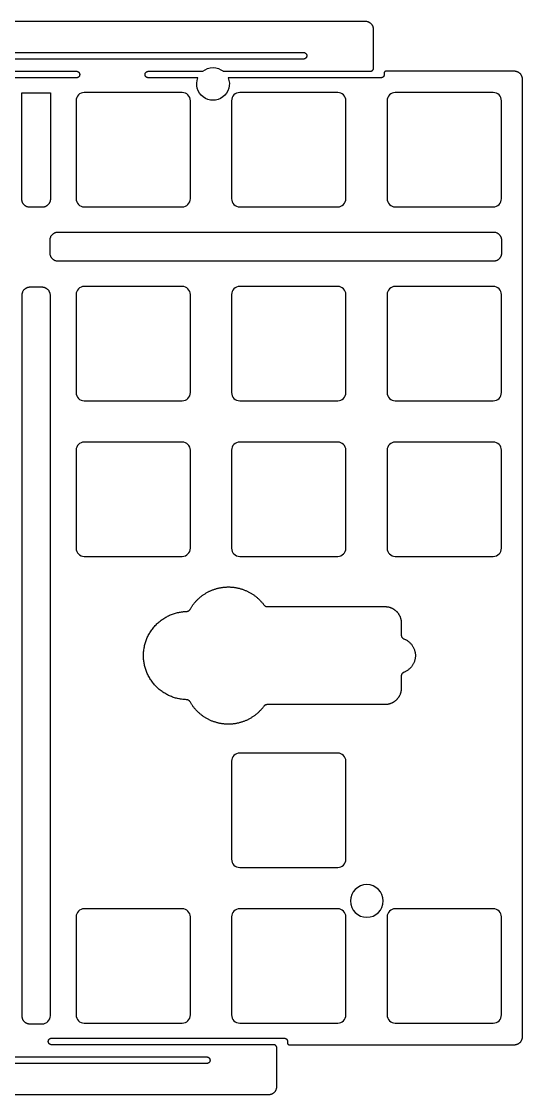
# Model space of a CAD drawing. Header units: millimetres. Extents: x -174 to 174, y 34 to 165.
# Drawn here: x 112.5 to 173.8, y 33.6 to 165.1 of the extents above; entities that cross this region are included whole.
import ezdxf

# ---------------------------------------------------------------- set-up
doc = ezdxf.new("R2010")
doc.units = ezdxf.units.MM
doc.layers.add('Object$Setting', color=195, linetype='Continuous', true_color=0x70299c)
doc.layers.add('User$User 01', color=20, linetype='Continuous', true_color=0xea3627)

msp = doc.modelspace()

# ---------------------------------------------------------------- linework, layer by layer
at = {"layer": 'Object$Setting'}
for centre, start, end in [((120.15, 155.35, 3), 90, 180), ((132.15, 155.35, 3), 0, 90), ((139.2, 155.35, 3), 90, 180), ((151.2, 155.35, 3), 0, 90), ((158.25, 155.35, 3), 90, 180), ((170.25, 155.35, 3), 0, 90), ((120.15, 143.35, 3), 180, 270), ((132.15, 143.35, 3), 270, 360), ((139.2, 143.35, 3), 180, 270), ((151.2, 143.35, 3), 270, 360), ((158.25, 143.35, 3), 180, 270), ((170.25, 143.35, 3), 270, 360), ((120.15, 131.6, 3), 90, 180), ((132.15, 131.6, 3), 0, 90), ((139.2, 131.6, 3), 90, 180), ((151.2, 131.6, 3), 0, 90), ((158.25, 131.6, 3), 90, 180), ((170.25, 131.6, 3), 0, 90), ((120.15, 119.6, 3), 180, 270), ((132.15, 119.6, 3), 270, 360), ((139.2, 119.6, 3), 180, 270), ((151.2, 119.6, 3), 270, 360), ((158.25, 119.6, 3), 180, 270), ((170.25, 119.6, 3), 270, 360), ((120.15, 112.55, 3), 90, 180), ((132.15, 112.55, 3), 0, 90), ((139.2, 112.55, 3), 90, 180), ((151.2, 112.55, 3), 0, 90), ((158.25, 112.55, 3), 90, 180), ((170.25, 112.55, 3), 0, 90), ((120.15, 100.55, 3), 180, 270), ((132.15, 100.55, 3), 270, 360), ((139.2, 100.55, 3), 180, 270), ((151.2, 100.55, 3), 270, 360), ((158.25, 100.55, 3), 180, 270), ((170.25, 100.55, 3), 270, 360), ((139.2, 74.46, 3), 90, 180), ((151.2, 74.46, 3), 0, 90), ((139.2, 62.46, 3), 180, 270), ((151.2, 62.46, 3), 270, 360), ((120.15, 55.4, 3), 90, 180), ((132.15, 55.4, 3), 0, 90), ((139.2, 55.4, 3), 90, 180), ((151.2, 55.4, 3), 0, 90), ((158.25, 55.4, 3), 90, 180), ((170.25, 55.4, 3), 0, 90), ((120.15, 43.4, 3), 180, 270), ((132.15, 43.4, 3), 270, 360), ((139.2, 43.4, 3), 180, 270), ((151.2, 43.4, 3), 270, 360), ((158.25, 43.4, 3), 180, 270), ((170.25, 43.4, 3), 270, 360)]:
    msp.add_arc(centre, 1, start, end, dxfattribs=at)
for points in [[(119.15, 155.35, 3), (119.15, 149.35, 3), (119.15, 143.35, 3)], [(132.15, 156.35, 3), (126.15, 156.35, 3), (120.15, 156.35, 3)], [(133.15, 143.35, 3), (133.15, 149.35, 3), (133.15, 155.35, 3)], [(138.2, 155.35, 3), (138.2, 149.35, 3), (138.2, 143.35, 3)], [(151.2, 156.35, 3), (145.2, 156.35, 3), (139.2, 156.35, 3)], [(152.2, 143.35, 3), (152.2, 149.35, 3), (152.2, 155.35, 3)], [(157.25, 155.35, 3), (157.25, 149.35, 3), (157.25, 143.35, 3)], [(170.25, 156.35, 3), (164.25, 156.35, 3), (158.25, 156.35, 3)], [(171.25, 143.35, 3), (171.25, 149.35, 3), (171.25, 155.35, 3)], [(120.15, 142.35, 3), (126.15, 142.35, 3), (132.15, 142.35, 3)], [(139.2, 142.35, 3), (145.2, 142.35, 3), (151.2, 142.35, 3)], [(158.25, 142.35, 3), (164.25, 142.35, 3), (170.25, 142.35, 3)], [(119.15, 131.6, 3), (119.15, 125.6, 3), (119.15, 119.6, 3)], [(132.15, 132.6, 3), (126.15, 132.6, 3), (120.15, 132.6, 3)], [(133.15, 119.6, 3), (133.15, 125.6, 3), (133.15, 131.6, 3)], [(138.2, 131.6, 3), (138.2, 125.6, 3), (138.2, 119.6, 3)], [(151.2, 132.6, 3), (145.2, 132.6, 3), (139.2, 132.6, 3)], [(152.2, 119.6, 3), (152.2, 125.6, 3), (152.2, 131.6, 3)], [(157.25, 131.6, 3), (157.25, 125.6, 3), (157.25, 119.6, 3)], [(170.25, 132.6, 3), (164.25, 132.6, 3), (158.25, 132.6, 3)], [(171.25, 119.6, 3), (171.25, 125.6, 3), (171.25, 131.6, 3)], [(120.15, 118.6, 3), (126.15, 118.6, 3), (132.15, 118.6, 3)], [(139.2, 118.6, 3), (145.2, 118.6, 3), (151.2, 118.6, 3)], [(158.25, 118.6, 3), (164.25, 118.6, 3), (170.25, 118.6, 3)], [(132.15, 113.55, 3), (126.15, 113.55, 3), (120.15, 113.55, 3)], [(151.2, 113.55, 3), (145.2, 113.55, 3), (139.2, 113.55, 3)], [(170.25, 113.55, 3), (164.25, 113.55, 3), (158.25, 113.55, 3)], [(119.15, 112.55, 3), (119.15, 106.55, 3), (119.15, 100.55, 3)], [(133.15, 100.55, 3), (133.15, 106.55, 3), (133.15, 112.55, 3)], [(138.2, 112.55, 3), (138.2, 106.55, 3), (138.2, 100.55, 3)], [(152.2, 100.55, 3), (152.2, 106.55, 3), (152.2, 112.55, 3)], [(157.25, 112.55, 3), (157.25, 106.55, 3), (157.25, 100.55, 3)], [(171.25, 100.55, 3), (171.25, 106.55, 3), (171.25, 112.55, 3)], [(120.15, 99.55, 3), (126.15, 99.55, 3), (132.15, 99.55, 3)], [(139.2, 99.55, 3), (145.2, 99.55, 3), (151.2, 99.55, 3)], [(158.25, 99.55, 3), (164.25, 99.55, 3), (170.25, 99.55, 3)], [(151.2, 75.46, 3), (145.2, 75.46, 3), (139.2, 75.46, 3)], [(138.2, 74.46, 3), (138.2, 68.46, 3), (138.2, 62.46, 3)], [(152.2, 62.46, 3), (152.2, 68.46, 3), (152.2, 74.46, 3)], [(139.2, 61.46, 3), (145.2, 61.46, 3), (151.2, 61.46, 3)], [(119.15, 55.4, 3), (119.15, 49.4, 3), (119.15, 43.4, 3)], [(132.15, 56.4, 3), (126.15, 56.4, 3), (120.15, 56.4, 3)], [(133.15, 43.4, 3), (133.15, 49.4, 3), (133.15, 55.4, 3)], [(138.2, 55.4, 3), (138.2, 49.4, 3), (138.2, 43.4, 3)], [(151.2, 56.4, 3), (145.2, 56.4, 3), (139.2, 56.4, 3)], [(152.2, 43.4, 3), (152.2, 49.4, 3), (152.2, 55.4, 3)], [(157.25, 55.4, 3), (157.25, 49.4, 3), (157.25, 43.4, 3)], [(170.25, 56.4, 3), (164.25, 56.4, 3), (158.25, 56.4, 3)], [(171.25, 43.4, 3), (171.25, 49.4, 3), (171.25, 55.4, 3)], [(120.15, 42.4, 3), (126.15, 42.4, 3), (132.15, 42.4, 3)], [(139.2, 42.4, 3), (145.2, 42.4, 3), (151.2, 42.4, 3)], [(158.25, 42.4, 3), (164.25, 42.4, 3), (170.25, 42.4, 3)]]:
    msp.add_open_spline(points, degree=2, dxfattribs=at)
at = {"layer": 'User$User 01'}
for points in [[(137.19, 158.95, 3), (155.2, 158.95, 3), (155.24, 158.95, 0), (155.27, 158.96, 0), (155.31, 158.97, 0), (155.35, 158.98, 0), (155.37, 158.99, 0), (155.38, 158.99, 0), (155.4, 159, 0), (155.42, 159.02, 0), (155.44, 159.03, 0), (155.45, 159.04, 0), (155.47, 159.05, 0), (155.48, 159.07, 0), (155.5, 159.08, 0), (155.51, 159.1, 0), (155.52, 159.11, 0), (155.53, 159.13, 0), (155.55, 159.15, 0), (155.56, 159.17, 0), (155.56, 159.18, 0), (155.57, 159.2, 0), (155.58, 159.24, 0), (155.59, 159.28, 0), (155.6, 159.31, 0), (155.6, 159.35, 3), (155.6, 164.05, 3), (155.6, 164.1, 0), (155.6, 164.14, 0), (155.59, 164.19, 0), (155.58, 164.23, 0), (155.57, 164.28, 0), (155.56, 164.33, 0), (155.55, 164.37, 0), (155.53, 164.42, 0), (155.51, 164.46, 0), (155.49, 164.51, 0), (155.46, 164.55, 0), (155.44, 164.6, 0), (155.41, 164.64, 0), (155.38, 164.68, 0), (155.34, 164.72, 0), (155.31, 164.76, 0), (155.27, 164.79, 0), (155.23, 164.83, 0), (155.19, 164.86, 0), (155.15, 164.89, 0), (155.1, 164.91, 0), (155.06, 164.94, 0), (155.01, 164.96, 0), (154.97, 164.98, 0), (154.92, 165, 0), (154.88, 165.01, 0), (154.83, 165.02, 0), (154.78, 165.03, 0), (154.74, 165.04, 0), (154.69, 165.05, 0), (154.64, 165.05, 0), (154.6, 165.05, 3), (92.6, 165.05, 3)], [(100.19, 161.25, 3), (147.01, 161.25, 3), (147.03, 161.25, 0), (147.06, 161.25, 0), (147.09, 161.24, 0), (147.11, 161.24, 0), (147.14, 161.23, 0), (147.16, 161.22, 0), (147.19, 161.21, 0), (147.21, 161.2, 0), (147.23, 161.18, 0), (147.25, 161.17, 0), (147.27, 161.15, 0), (147.29, 161.13, 0), (147.31, 161.11, 0), (147.33, 161.09, 0), (147.34, 161.07, 0), (147.36, 161.05, 0), (147.37, 161.03, 0), (147.38, 161, 0), (147.39, 160.98, 0), (147.4, 160.96, 0), (147.4, 160.93, 0), (147.41, 160.9, 0), (147.41, 160.88, 0), (147.41, 160.85, 0), (147.41, 160.82, 0), (147.41, 160.8, 0), (147.4, 160.77, 0), (147.4, 160.74, 0), (147.39, 160.72, 0), (147.38, 160.7, 0), (147.37, 160.67, 0), (147.36, 160.65, 0), (147.34, 160.63, 0), (147.33, 160.61, 0), (147.31, 160.59, 0), (147.29, 160.57, 0), (147.27, 160.55, 0), (147.25, 160.53, 0), (147.23, 160.52, 0), (147.21, 160.5, 0), (147.19, 160.49, 0), (147.16, 160.48, 0), (147.14, 160.47, 0), (147.11, 160.46, 0), (147.09, 160.46, 0), (147.06, 160.45, 0), (147.03, 160.45, 0), (147.01, 160.45, 3), (100.19, 160.45, 3)], [(80.75, 33.65, 3), (142.75, 33.65, 3), (142.79, 33.65, 0), (142.84, 33.65, 0), (142.89, 33.66, 0), (142.93, 33.67, 0), (142.98, 33.68, 0), (143.03, 33.69, 0), (143.07, 33.7, 0), (143.12, 33.72, 0), (143.16, 33.74, 0), (143.21, 33.76, 0), (143.25, 33.79, 0), (143.3, 33.81, 0), (143.34, 33.84, 0), (143.38, 33.87, 0), (143.42, 33.91, 0), (143.46, 33.94, 0), (143.49, 33.98, 0), (143.53, 34.02, 0), (143.56, 34.06, 0), (143.59, 34.1, 0), (143.61, 34.15, 0), (143.64, 34.19, 0), (143.66, 34.24, 0), (143.68, 34.28, 0), (143.7, 34.33, 0), (143.71, 34.37, 0), (143.72, 34.42, 0), (143.73, 34.47, 0), (143.74, 34.51, 0), (143.75, 34.56, 0), (143.75, 34.6, 0), (143.75, 34.65, 3), (143.75, 39.35, 3), (143.75, 39.39, 0), (143.74, 39.42, 0), (143.73, 39.46, 0), (143.72, 39.5, 0), (143.71, 39.52, 0), (143.71, 39.53, 0), (143.7, 39.55, 0), (143.68, 39.57, 0), (143.67, 39.59, 0), (143.66, 39.6, 0), (143.65, 39.62, 0), (143.63, 39.63, 0), (143.62, 39.65, 0), (143.6, 39.66, 0), (143.59, 39.67, 0), (143.57, 39.68, 0), (143.55, 39.7, 0), (143.53, 39.71, 0), (143.52, 39.71, 0), (143.5, 39.72, 0), (143.46, 39.73, 0), (143.42, 39.74, 0), (143.39, 39.75, 0), (143.35, 39.75, 3), (116.15, 39.75, 3), (116.11, 39.75, 0), (116.08, 39.76, 0), (116.04, 39.77, 0), (116, 39.78, 0), (115.98, 39.79, 0), (115.97, 39.79, 0), (115.95, 39.8, 0), (115.93, 39.82, 0), (115.91, 39.83, 0), (115.9, 39.84, 0), (115.88, 39.85, 0), (115.87, 39.87, 0), (115.85, 39.88, 0), (115.84, 39.9, 0), (115.83, 39.91, 0), (115.81, 39.93, 0), (115.8, 39.95, 0), (115.79, 39.97, 0), (115.79, 39.98, 0), (115.78, 40, 0), (115.76, 40.04, 0), (115.76, 40.08, 0), (115.75, 40.11, 0), (115.75, 40.15, 0), (115.75, 40.19, 0), (115.76, 40.22, 0), (115.76, 40.26, 0), (115.78, 40.3, 0), (115.79, 40.32, 0), (115.79, 40.33, 0), (115.8, 40.35, 0), (115.81, 40.37, 0), (115.83, 40.39, 0), (115.84, 40.4, 0), (115.85, 40.42, 0), (115.87, 40.43, 0), (115.88, 40.45, 0), (115.9, 40.46, 0), (115.91, 40.47, 0), (115.93, 40.48, 0), (115.95, 40.5, 0), (115.97, 40.51, 0), (115.98, 40.51, 0), (116, 40.52, 0), (116.04, 40.53, 0), (116.08, 40.54, 0), (116.11, 40.55, 0), (116.15, 40.55, 3), (144.65, 40.55, 3), (144.69, 40.55, 0), (144.72, 40.54, 0), (144.76, 40.53, 0), (144.8, 40.52, 0), (144.82, 40.51, 0), (144.83, 40.51, 0), (144.85, 40.5, 0), (144.87, 40.48, 0), (144.89, 40.47, 0), (144.9, 40.46, 0), (144.92, 40.45, 0), (144.93, 40.43, 0), (144.95, 40.42, 0), (144.96, 40.4, 0), (144.97, 40.39, 0), (144.98, 40.37, 0), (145, 40.35, 0), (145.01, 40.33, 0), (145.01, 40.32, 0), (145.02, 40.3, 0), (145.03, 40.26, 0), (145.04, 40.22, 0), (145.05, 40.19, 0), (145.05, 40.15, 3), (145.05, 39.95, 3), (145.05, 39.93, 0), (145.05, 39.91, 0), (145.06, 39.89, 0), (145.06, 39.88, 0), (145.07, 39.86, 0), (145.08, 39.84, 0), (145.09, 39.82, 0), (145.11, 39.81, 0), (145.12, 39.79, 0), (145.14, 39.78, 0), (145.16, 39.77, 0), (145.18, 39.76, 0), (145.19, 39.76, 0), (145.21, 39.75, 0), (145.23, 39.75, 0), (145.25, 39.75, 3), (172.84, 39.75, 3), (172.88, 39.75, 0), (172.93, 39.75, 0), (172.98, 39.76, 0), (173.02, 39.77, 0), (173.07, 39.78, 0), (173.12, 39.79, 0), (173.16, 39.8, 0), (173.21, 39.82, 0), (173.25, 39.84, 0), (173.3, 39.86, 0), (173.34, 39.89, 0), (173.39, 39.91, 0), (173.43, 39.94, 0), (173.47, 39.97, 0), (173.51, 40.01, 0), (173.55, 40.04, 0), (173.58, 40.08, 0), (173.62, 40.12, 0), (173.65, 40.16, 0), (173.68, 40.2, 0), (173.7, 40.25, 0), (173.73, 40.29, 0), (173.75, 40.34, 0), (173.77, 40.38, 0), (173.79, 40.43, 0), (173.8, 40.47, 0), (173.81, 40.52, 0), (173.82, 40.57, 0), (173.83, 40.61, 0), (173.84, 40.66, 0), (173.84, 40.71, 0), (173.84, 40.75, 3), (173.84, 157.95, 3), (173.84, 157.99, 0), (173.84, 158.04, 0), (173.83, 158.09, 0), (173.82, 158.13, 0), (173.81, 158.18, 0), (173.8, 158.23, 0), (173.79, 158.27, 0), (173.77, 158.32, 0), (173.75, 158.36, 0), (173.73, 158.41, 0), (173.7, 158.45, 0), (173.68, 158.5, 0), (173.65, 158.54, 0), (173.62, 158.58, 0), (173.58, 158.62, 0), (173.55, 158.66, 0), (173.51, 158.69, 0), (173.47, 158.73, 0), (173.43, 158.76, 0), (173.39, 158.79, 0), (173.34, 158.81, 0), (173.3, 158.84, 0), (173.25, 158.86, 0), (173.21, 158.88, 0), (173.16, 158.9, 0), (173.12, 158.91, 0), (173.07, 158.92, 0), (173.02, 158.93, 0), (172.98, 158.94, 0), (172.93, 158.95, 0), (172.88, 158.95, 0), (172.84, 158.95, 3), (157.1, 158.95, 3), (157.08, 158.95, 0), (157.06, 158.95, 0), (157.04, 158.94, 0), (157.03, 158.94, 0), (157.01, 158.93, 0), (156.99, 158.92, 0), (156.97, 158.91, 0), (156.96, 158.89, 0), (156.94, 158.88, 0), (156.93, 158.86, 0), (156.92, 158.84, 0), (156.91, 158.82, 0), (156.91, 158.81, 0), (156.9, 158.79, 0), (156.9, 158.77, 0), (156.9, 158.75, 3), (156.9, 158.55, 3), (156.9, 158.51, 0), (156.89, 158.48, 0), (156.88, 158.44, 0), (156.87, 158.4, 0), (156.86, 158.38, 0), (156.86, 158.37, 0), (156.85, 158.35, 0), (156.83, 158.33, 0), (156.82, 158.31, 0), (156.81, 158.3, 0), (156.8, 158.28, 0), (156.78, 158.27, 0), (156.77, 158.25, 0), (156.75, 158.24, 0), (156.74, 158.23, 0), (156.72, 158.22, 0), (156.7, 158.2, 0), (156.68, 158.19, 0), (156.67, 158.19, 0), (156.65, 158.18, 0), (156.61, 158.17, 0), (156.57, 158.16, 0), (156.54, 158.15, 0), (156.5, 158.15, 3), (137.78, 158.15, 3)], [(92, 158.95, 3), (119.2, 158.95, 3), (119.23, 158.95, 0), (119.25, 158.95, 0), (119.28, 158.94, 0), (119.3, 158.94, 0), (119.33, 158.93, 0), (119.35, 158.92, 0), (119.38, 158.91, 0), (119.4, 158.9, 0), (119.42, 158.88, 0), (119.44, 158.87, 0), (119.47, 158.85, 0), (119.48, 158.83, 0), (119.5, 158.81, 0), (119.52, 158.79, 0), (119.53, 158.77, 0), (119.55, 158.75, 0), (119.56, 158.73, 0), (119.57, 158.7, 0), (119.58, 158.68, 0), (119.59, 158.66, 0), (119.59, 158.63, 0), (119.6, 158.6, 0), (119.6, 158.58, 0), (119.6, 158.55, 0), (119.6, 158.52, 0), (119.6, 158.5, 0), (119.59, 158.47, 0), (119.59, 158.44, 0), (119.58, 158.42, 0), (119.57, 158.4, 0), (119.56, 158.37, 0), (119.55, 158.35, 0), (119.53, 158.33, 0), (119.52, 158.31, 0), (119.5, 158.29, 0), (119.48, 158.27, 0), (119.47, 158.25, 0), (119.44, 158.23, 0), (119.42, 158.22, 0), (119.4, 158.2, 0), (119.38, 158.19, 0), (119.35, 158.18, 0), (119.33, 158.17, 0), (119.3, 158.16, 0), (119.28, 158.16, 0), (119.25, 158.15, 0), (119.23, 158.15, 0), (119.2, 158.15, 3), (90.7, 158.15, 3)], [(134.07, 158.15, 3), (128, 158.15, 3), (127.96, 158.15, 0), (127.93, 158.16, 0), (127.89, 158.17, 0), (127.85, 158.18, 0), (127.83, 158.19, 0), (127.82, 158.19, 0), (127.8, 158.2, 0), (127.78, 158.22, 0), (127.76, 158.23, 0), (127.75, 158.24, 0), (127.73, 158.25, 0), (127.72, 158.27, 0), (127.7, 158.28, 0), (127.69, 158.3, 0), (127.68, 158.31, 0), (127.66, 158.33, 0), (127.65, 158.35, 0), (127.64, 158.37, 0), (127.64, 158.38, 0), (127.63, 158.4, 0), (127.61, 158.44, 0), (127.61, 158.48, 0), (127.6, 158.51, 0), (127.6, 158.55, 0), (127.6, 158.59, 0), (127.61, 158.62, 0), (127.61, 158.66, 0), (127.63, 158.7, 0), (127.64, 158.72, 0), (127.64, 158.73, 0), (127.65, 158.75, 0), (127.66, 158.77, 0), (127.68, 158.79, 0), (127.69, 158.8, 0), (127.7, 158.82, 0), (127.72, 158.83, 0), (127.73, 158.85, 0), (127.75, 158.86, 0), (127.76, 158.87, 0), (127.78, 158.88, 0), (127.8, 158.9, 0), (127.82, 158.91, 0), (127.83, 158.91, 0), (127.85, 158.92, 0), (127.89, 158.93, 0), (127.93, 158.94, 0), (127.96, 158.95, 0), (128, 158.95, 3), (134.66, 158.95, 3)], [(116, 43.3, 3), (116, 131.5, 3), (116, 131.54, 0), (116, 131.59, 0), (115.99, 131.64, 0), (115.98, 131.68, 0), (115.97, 131.73, 0), (115.96, 131.78, 0), (115.95, 131.82, 0), (115.93, 131.87, 0), (115.91, 131.91, 0), (115.89, 131.96, 0), (115.86, 132, 0), (115.84, 132.05, 0), (115.81, 132.09, 0), (115.78, 132.13, 0), (115.74, 132.17, 0), (115.71, 132.21, 0), (115.67, 132.24, 0), (115.63, 132.28, 0), (115.59, 132.31, 0), (115.55, 132.34, 0), (115.5, 132.36, 0), (115.46, 132.39, 0), (115.41, 132.41, 0), (115.37, 132.43, 0), (115.32, 132.45, 0), (115.28, 132.46, 0), (115.23, 132.47, 0), (115.18, 132.48, 0), (115.14, 132.49, 0), (115.09, 132.5, 0), (115.04, 132.5, 0), (115, 132.5, 3), (113.5, 132.5, 3), (113.46, 132.5, 0), (113.41, 132.5, 0), (113.36, 132.49, 0), (113.32, 132.48, 0), (113.27, 132.47, 0), (113.22, 132.46, 0), (113.18, 132.45, 0), (113.13, 132.43, 0), (113.09, 132.41, 0), (113.04, 132.39, 0), (113, 132.36, 0), (112.95, 132.34, 0), (112.91, 132.31, 0), (112.87, 132.28, 0), (112.83, 132.24, 0), (112.79, 132.21, 0), (112.76, 132.17, 0), (112.72, 132.13, 0), (112.69, 132.09, 0), (112.66, 132.05, 0), (112.64, 132, 0), (112.61, 131.96, 0), (112.59, 131.91, 0), (112.57, 131.87, 0), (112.55, 131.82, 0), (112.54, 131.78, 0), (112.53, 131.73, 0), (112.52, 131.68, 0), (112.51, 131.64, 0), (112.5, 131.59, 0), (112.5, 131.54, 0), (112.5, 131.5, 3), (112.5, 43.3, 3), (112.5, 43.26, 0), (112.5, 43.21, 0), (112.51, 43.16, 0), (112.52, 43.12, 0), (112.53, 43.07, 0), (112.54, 43.02, 0), (112.55, 42.98, 0), (112.57, 42.93, 0), (112.59, 42.89, 0), (112.61, 42.84, 0), (112.64, 42.8, 0), (112.66, 42.75, 0), (112.69, 42.71, 0), (112.72, 42.67, 0), (112.76, 42.63, 0), (112.79, 42.59, 0), (112.83, 42.56, 0), (112.87, 42.52, 0), (112.91, 42.49, 0), (112.95, 42.46, 0), (113, 42.44, 0), (113.04, 42.41, 0), (113.09, 42.39, 0), (113.13, 42.37, 0), (113.18, 42.35, 0), (113.22, 42.34, 0), (113.27, 42.33, 0), (113.32, 42.32, 0), (113.36, 42.31, 0), (113.41, 42.3, 0), (113.46, 42.3, 0), (113.5, 42.3, 3), (115, 42.3, 3)], [(88.34, 38.25, 3), (135.16, 38.25, 3), (135.18, 38.25, 0), (135.21, 38.25, 0), (135.24, 38.24, 0), (135.26, 38.24, 0), (135.29, 38.23, 0), (135.31, 38.22, 0), (135.34, 38.21, 0), (135.36, 38.2, 0), (135.38, 38.18, 0), (135.4, 38.17, 0), (135.42, 38.15, 0), (135.44, 38.13, 0), (135.46, 38.11, 0), (135.48, 38.09, 0), (135.49, 38.07, 0), (135.51, 38.05, 0), (135.52, 38.03, 0), (135.53, 38, 0), (135.54, 37.98, 0), (135.55, 37.95, 0), (135.55, 37.93, 0), (135.56, 37.9, 0), (135.56, 37.88, 0), (135.56, 37.85, 0), (135.56, 37.82, 0), (135.56, 37.8, 0), (135.55, 37.77, 0), (135.55, 37.74, 0), (135.54, 37.72, 0), (135.53, 37.7, 0), (135.52, 37.67, 0), (135.51, 37.65, 0), (135.49, 37.63, 0), (135.48, 37.61, 0), (135.46, 37.59, 0), (135.44, 37.57, 0), (135.42, 37.55, 0), (135.4, 37.53, 0), (135.38, 37.52, 0), (135.36, 37.5, 0), (135.34, 37.49, 0), (135.31, 37.48, 0), (135.29, 37.47, 0), (135.26, 37.46, 0), (135.24, 37.46, 0), (135.21, 37.45, 0), (135.18, 37.45, 0), (135.16, 37.45, 3), (88.34, 37.45, 3)]]:
    msp.add_polyline3d(points, dxfattribs=at)
for points in [[(112.5, 143.3, 3), (112.5, 156.3, 3), (116, 156.3, 3), (116, 143.3, 3), (116, 143.26, 0), (116, 143.21, 0), (115.99, 143.16, 0), (115.98, 143.12, 0), (115.97, 143.07, 0), (115.96, 143.02, 0), (115.95, 142.98, 0), (115.93, 142.93, 0), (115.91, 142.89, 0), (115.89, 142.84, 0), (115.86, 142.8, 0), (115.84, 142.75, 0), (115.81, 142.71, 0), (115.78, 142.67, 0), (115.74, 142.63, 0), (115.71, 142.59, 0), (115.67, 142.56, 0), (115.63, 142.52, 0), (115.59, 142.49, 0), (115.55, 142.46, 0), (115.5, 142.44, 0), (115.46, 142.41, 0), (115.41, 142.39, 0), (115.37, 142.37, 0), (115.32, 142.35, 0), (115.28, 142.34, 0), (115.23, 142.33, 0), (115.18, 142.32, 0), (115.14, 142.31, 0), (115.09, 142.3, 0), (115.04, 142.3, 0), (115, 142.3, 3), (113.5, 142.3, 3), (113.46, 142.3, 0), (113.41, 142.3, 0), (113.36, 142.31, 0), (113.32, 142.32, 0), (113.27, 142.33, 0), (113.22, 142.34, 0), (113.18, 142.35, 0), (113.13, 142.37, 0), (113.09, 142.39, 0), (113.04, 142.41, 0), (113, 142.44, 0), (112.95, 142.46, 0), (112.91, 142.49, 0), (112.87, 142.52, 0), (112.83, 142.56, 0), (112.79, 142.59, 0), (112.76, 142.63, 0), (112.72, 142.67, 0), (112.69, 142.71, 0), (112.66, 142.75, 0), (112.64, 142.8, 0), (112.61, 142.84, 0), (112.59, 142.89, 0), (112.57, 142.93, 0), (112.55, 142.98, 0), (112.54, 143.02, 0), (112.53, 143.07, 0), (112.52, 143.12, 0), (112.51, 143.16, 0), (112.5, 143.21, 0), (112.5, 143.26, 0)], [(116.92, 139.22, 3), (116.88, 139.22, 0), (116.83, 139.22, 0), (116.78, 139.21, 0), (116.73, 139.21, 0), (116.68, 139.2, 0), (116.64, 139.18, 0), (116.59, 139.17, 0), (116.54, 139.15, 0), (116.5, 139.13, 0), (116.45, 139.11, 0), (116.41, 139.08, 0), (116.37, 139.06, 0), (116.33, 139.03, 0), (116.29, 139, 0), (116.25, 138.97, 0), (116.22, 138.93, 0), (116.18, 138.9, 0), (116.15, 138.86, 0), (116.12, 138.82, 0), (116.09, 138.78, 0), (116.07, 138.74, 0), (116.04, 138.7, 0), (116.02, 138.65, 0), (116, 138.61, 0), (115.98, 138.56, 0), (115.97, 138.51, 0), (115.95, 138.47, 0), (115.94, 138.42, 0), (115.94, 138.37, 0), (115.93, 138.32, 0), (115.93, 138.27, 0), (115.92, 138.22, 3), (115.92, 136.72, 3), (115.93, 136.68, 0), (115.93, 136.64, 0), (115.93, 136.59, 0), (115.94, 136.54, 0), (115.95, 136.5, 0), (115.96, 136.45, 0), (115.98, 136.4, 0), (116, 136.36, 0), (116.01, 136.31, 0), (116.04, 136.27, 0), (116.06, 136.22, 0), (116.09, 136.18, 0), (116.12, 136.14, 0), (116.15, 136.09, 0), (116.18, 136.06, 0), (116.22, 136.02, 0), (116.26, 135.98, 0), (116.29, 135.95, 0), (116.34, 135.92, 0), (116.38, 135.89, 0), (116.42, 135.86, 0), (116.47, 135.84, 0), (116.51, 135.81, 0), (116.56, 135.8, 0), (116.6, 135.78, 0), (116.65, 135.76, 0), (116.7, 135.75, 0), (116.74, 135.74, 0), (116.79, 135.73, 0), (116.83, 135.73, 0), (116.88, 135.73, 0), (116.92, 135.72, 3), (170.31, 135.72, 3), (170.35, 135.73, 0), (170.4, 135.73, 0), (170.44, 135.73, 0), (170.49, 135.74, 0), (170.53, 135.75, 0), (170.58, 135.76, 0), (170.63, 135.78, 0), (170.67, 135.8, 0), (170.72, 135.81, 0), (170.77, 135.84, 0), (170.81, 135.86, 0), (170.85, 135.89, 0), (170.9, 135.92, 0), (170.94, 135.95, 0), (170.98, 135.98, 0), (171.01, 136.02, 0), (171.05, 136.06, 0), (171.08, 136.09, 0), (171.11, 136.14, 0), (171.14, 136.18, 0), (171.17, 136.22, 0), (171.19, 136.27, 0), (171.22, 136.31, 0), (171.24, 136.36, 0), (171.25, 136.4, 0), (171.27, 136.45, 0), (171.28, 136.5, 0), (171.29, 136.54, 0), (171.3, 136.59, 0), (171.3, 136.64, 0), (171.3, 136.68, 0), (171.31, 136.72, 3), (171.31, 138.22, 3), (171.3, 138.27, 0), (171.3, 138.31, 0), (171.3, 138.36, 0), (171.29, 138.41, 0), (171.28, 138.45, 0), (171.27, 138.5, 0), (171.25, 138.55, 0), (171.24, 138.59, 0), (171.22, 138.64, 0), (171.19, 138.68, 0), (171.17, 138.73, 0), (171.14, 138.77, 0), (171.11, 138.81, 0), (171.08, 138.86, 0), (171.05, 138.89, 0), (171.01, 138.93, 0), (170.98, 138.97, 0), (170.94, 139, 0), (170.9, 139.03, 0), (170.85, 139.06, 0), (170.81, 139.09, 0), (170.77, 139.11, 0), (170.72, 139.14, 0), (170.67, 139.15, 0), (170.63, 139.17, 0), (170.58, 139.19, 0), (170.53, 139.2, 0), (170.49, 139.21, 0), (170.44, 139.22, 0), (170.4, 139.22, 0), (170.35, 139.22, 0), (170.31, 139.22, 3)], [(158.98, 84.88, 3), (158.98, 83.4, 3), (158.98, 83.31, 0), (158.98, 83.27, 0), (158.98, 83.22, 0), (158.97, 83.17, 0), (158.97, 83.13, 0), (158.96, 83.08, 0), (158.95, 83.04, 0), (158.94, 82.99, 0), (158.93, 82.94, 0), (158.92, 82.9, 0), (158.91, 82.85, 0), (158.89, 82.8, 0), (158.88, 82.76, 0), (158.86, 82.71, 0), (158.84, 82.66, 0), (158.83, 82.62, 0), (158.8, 82.57, 0), (158.78, 82.53, 0), (158.76, 82.48, 0), (158.74, 82.44, 0), (158.71, 82.39, 0), (158.69, 82.35, 0), (158.66, 82.31, 0), (158.63, 82.26, 0), (158.6, 82.22, 0), (158.57, 82.18, 0), (158.54, 82.14, 0), (158.5, 82.1, 0), (158.47, 82.06, 0), (158.43, 82.02, 0), (158.4, 81.99, 0), (158.36, 81.95, 0), (158.32, 81.91, 0), (158.28, 81.88, 0), (158.24, 81.85, 0), (158.2, 81.82, 0), (158.16, 81.78, 0), (158.12, 81.75, 0), (158.08, 81.73, 0), (158.04, 81.7, 0), (157.99, 81.67, 0), (157.95, 81.65, 0), (157.9, 81.62, 0), (157.86, 81.6, 0), (157.81, 81.58, 0), (157.77, 81.56, 0), (157.72, 81.54, 0), (157.67, 81.52, 0), (157.63, 81.51, 0), (157.58, 81.49, 0), (157.53, 81.48, 0), (157.49, 81.46, 0), (157.44, 81.45, 0), (157.39, 81.44, 0), (157.35, 81.43, 0), (157.3, 81.43, 0), (157.26, 81.42, 0), (157.21, 81.41, 0), (157.16, 81.41, 0), (157.12, 81.4, 0), (157.07, 81.4, 0), (156.98, 81.4, 3), (142.56, 81.4, 3), (142.53, 81.4, 0), (142.5, 81.4, 0), (142.48, 81.39, 0), (142.45, 81.39, 0), (142.42, 81.38, 0), (142.39, 81.37, 0), (142.36, 81.36, 0), (142.34, 81.35, 0), (142.31, 81.33, 0), (142.28, 81.32, 0), (142.26, 81.3, 0), (142.24, 81.28, 0), (142.22, 81.26, 0), (142.19, 81.24, 0), (142.18, 81.22, 0), (142.16, 81.2, 0), (142.11, 81.13, 0), (142.06, 81.07, 0), (142.01, 81, 0), (141.96, 80.94, 0), (141.9, 80.88, 0), (141.85, 80.82, 0), (141.8, 80.76, 0), (141.74, 80.69, 0), (141.68, 80.63, 0), (141.62, 80.58, 0), (141.56, 80.52, 0), (141.5, 80.46, 0), (141.44, 80.4, 0), (141.38, 80.35, 0), (141.32, 80.29, 0), (141.25, 80.24, 0), (141.19, 80.18, 0), (141.12, 80.13, 0), (141.05, 80.08, 0), (140.98, 80.03, 0), (140.91, 79.98, 0), (140.84, 79.93, 0), (140.77, 79.88, 0), (140.7, 79.84, 0), (140.63, 79.79, 0), (140.55, 79.75, 0), (140.48, 79.71, 0), (140.41, 79.66, 0), (140.33, 79.62, 0), (140.25, 79.58, 0), (140.18, 79.55, 0), (140.1, 79.51, 0), (140.02, 79.47, 0), (139.94, 79.44, 0), (139.86, 79.41, 0), (139.78, 79.37, 0), (139.7, 79.34, 0), (139.62, 79.31, 0), (139.54, 79.28, 0), (139.46, 79.26, 0), (139.38, 79.23, 0), (139.3, 79.21, 0), (139.22, 79.19, 0), (139.13, 79.16, 0), (139.05, 79.14, 0), (138.97, 79.13, 0), (138.88, 79.11, 0), (138.8, 79.09, 0), (138.72, 79.08, 0), (138.64, 79.06, 0), (138.55, 79.05, 0), (138.47, 79.04, 0), (138.39, 79.03, 0), (138.3, 79.02, 0), (138.22, 79.02, 0), (138.14, 79.01, 0), (138.05, 79.01, 0), (137.97, 79, 0), (137.89, 79, 0), (137.81, 79, 0), (137.73, 79, 0), (137.64, 79, 0), (137.56, 79.01, 0), (137.48, 79.01, 0), (137.4, 79.02, 0), (137.32, 79.02, 0), (137.24, 79.03, 0), (137.16, 79.04, 0), (137.08, 79.05, 0), (137, 79.06, 0), (136.92, 79.07, 0), (136.83, 79.09, 0), (136.75, 79.1, 0), (136.67, 79.12, 0), (136.59, 79.14, 0), (136.51, 79.16, 0), (136.43, 79.18, 0), (136.35, 79.2, 0), (136.27, 79.23, 0), (136.18, 79.25, 0), (136.1, 79.28, 0), (136.02, 79.3, 0), (135.94, 79.33, 0), (135.86, 79.36, 0), (135.79, 79.39, 0), (135.71, 79.43, 0), (135.63, 79.46, 0), (135.55, 79.5, 0), (135.47, 79.53, 0), (135.4, 79.57, 0), (135.32, 79.61, 0), (135.24, 79.65, 0), (135.17, 79.69, 0), (135.09, 79.73, 0), (135.02, 79.78, 0), (134.95, 79.82, 0), (134.87, 79.87, 0), (134.8, 79.92, 0), (134.73, 79.96, 0), (134.66, 80.01, 0), (134.59, 80.06, 0), (134.52, 80.12, 0), (134.46, 80.17, 0), (134.39, 80.22, 0), (134.32, 80.28, 0), (134.26, 80.33, 0), (134.2, 80.39, 0), (134.13, 80.45, 0), (134.07, 80.5, 0), (134.01, 80.56, 0), (133.95, 80.62, 0), (133.89, 80.68, 0), (133.83, 80.75, 0), (133.78, 80.81, 0), (133.72, 80.87, 0), (133.67, 80.94, 0), (133.62, 81, 0), (133.56, 81.07, 0), (133.51, 81.13, 0), (133.46, 81.2, 0), (133.41, 81.27, 0), (133.37, 81.33, 0), (133.32, 81.4, 0), (133.28, 81.47, 0), (133.23, 81.54, 0), (133.19, 81.61, 0), (133.15, 81.68, 0), (133.11, 81.75, 0), (133.09, 81.77, 0), (133.07, 81.8, 0), (133.05, 81.82, 0), (133.03, 81.85, 0), (133.01, 81.87, 0), (132.98, 81.89, 0), (132.96, 81.91, 0), (132.93, 81.93, 0), (132.9, 81.95, 0), (132.87, 81.96, 0), (132.84, 81.97, 0), (132.81, 81.98, 0), (132.78, 81.99, 0), (132.75, 82, 0), (132.71, 82, 0), (132.68, 82, 0), (132.57, 82.01, 0), (132.45, 82.01, 0), (132.33, 82.02, 0), (132.21, 82.03, 0), (132.08, 82.05, 0), (131.96, 82.07, 0), (131.84, 82.09, 0), (131.72, 82.11, 0), (131.59, 82.14, 0), (131.47, 82.17, 0), (131.35, 82.2, 0), (131.22, 82.24, 0), (131.1, 82.28, 0), (130.98, 82.32, 0), (130.85, 82.37, 0), (130.73, 82.42, 0), (130.61, 82.47, 0), (130.49, 82.52, 0), (130.37, 82.58, 0), (130.25, 82.65, 0), (130.13, 82.71, 0), (130.02, 82.78, 0), (129.9, 82.85, 0), (129.79, 82.93, 0), (129.68, 83, 0), (129.57, 83.08, 0), (129.46, 83.17, 0), (129.35, 83.25, 0), (129.25, 83.34, 0), (129.14, 83.44, 0), (129.05, 83.53, 0), (128.95, 83.63, 0), (128.85, 83.73, 0), (128.76, 83.83, 0), (128.67, 83.93, 0), (128.58, 84.04, 0), (128.5, 84.15, 0), (128.42, 84.26, 0), (128.34, 84.37, 0), (128.27, 84.48, 0), (128.19, 84.6, 0), (128.13, 84.71, 0), (128.06, 84.83, 0), (128, 84.95, 0), (127.94, 85.07, 0), (127.88, 85.19, 0), (127.83, 85.32, 0), (127.78, 85.44, 0), (127.73, 85.56, 0), (127.69, 85.69, 0), (127.65, 85.81, 0), (127.61, 85.93, 0), (127.58, 86.06, 0), (127.55, 86.18, 0), (127.52, 86.31, 0), (127.5, 86.43, 0), (127.48, 86.55, 0), (127.46, 86.68, 0), (127.44, 86.8, 0), (127.43, 86.92, 0), (127.42, 87.04, 0), (127.42, 87.16, 0), (127.41, 87.28, 0), (127.41, 87.4, 0), (127.41, 87.52, 0), (127.42, 87.64, 0), (127.42, 87.76, 0), (127.43, 87.88, 0), (127.44, 88, 0), (127.46, 88.12, 0), (127.48, 88.25, 0), (127.5, 88.37, 0), (127.52, 88.49, 0), (127.55, 88.62, 0), (127.58, 88.74, 0), (127.61, 88.87, 0), (127.65, 88.99, 0), (127.69, 89.11, 0), (127.73, 89.24, 0), (127.78, 89.36, 0), (127.83, 89.48, 0), (127.88, 89.61, 0), (127.94, 89.73, 0), (128, 89.85, 0), (128.06, 89.97, 0), (128.13, 90.09, 0), (128.19, 90.2, 0), (128.27, 90.32, 0), (128.34, 90.43, 0), (128.42, 90.54, 0), (128.5, 90.65, 0), (128.58, 90.76, 0), (128.67, 90.87, 0), (128.76, 90.97, 0), (128.85, 91.07, 0), (128.95, 91.17, 0), (129.05, 91.27, 0), (129.14, 91.36, 0), (129.25, 91.46, 0), (129.35, 91.55, 0), (129.46, 91.63, 0), (129.57, 91.72, 0), (129.68, 91.8, 0), (129.79, 91.87, 0), (129.9, 91.95, 0), (130.02, 92.02, 0), (130.13, 92.09, 0), (130.25, 92.15, 0), (130.37, 92.22, 0), (130.49, 92.28, 0), (130.61, 92.33, 0), (130.73, 92.38, 0), (130.85, 92.43, 0), (130.98, 92.48, 0), (131.1, 92.52, 0), (131.22, 92.56, 0), (131.35, 92.6, 0), (131.47, 92.63, 0), (131.59, 92.66, 0), (131.72, 92.69, 0), (131.84, 92.71, 0), (131.96, 92.73, 0), (132.08, 92.75, 0), (132.21, 92.77, 0), (132.33, 92.78, 0), (132.45, 92.79, 0), (132.57, 92.79, 0), (132.68, 92.8, 0), (132.71, 92.8, 0), (132.75, 92.8, 0), (132.78, 92.81, 0), (132.81, 92.82, 0), (132.84, 92.83, 0), (132.87, 92.84, 0), (132.9, 92.85, 0), (132.93, 92.87, 0), (132.96, 92.89, 0), (132.98, 92.91, 0), (133.01, 92.93, 0), (133.03, 92.95, 0), (133.05, 92.98, 0), (133.07, 93, 0), (133.09, 93.03, 0), (133.11, 93.05, 0), (133.15, 93.12, 0), (133.19, 93.19, 0), (133.23, 93.26, 0), (133.28, 93.33, 0), (133.32, 93.4, 0), (133.37, 93.47, 0), (133.41, 93.53, 0), (133.46, 93.6, 0), (133.51, 93.67, 0), (133.56, 93.73, 0), (133.62, 93.8, 0), (133.67, 93.86, 0), (133.72, 93.93, 0), (133.78, 93.99, 0), (133.83, 94.05, 0), (133.89, 94.12, 0), (133.95, 94.18, 0), (134.01, 94.24, 0), (134.07, 94.3, 0), (134.13, 94.35, 0), (134.2, 94.41, 0), (134.26, 94.47, 0), (134.32, 94.52, 0), (134.39, 94.58, 0), (134.46, 94.63, 0), (134.52, 94.68, 0), (134.59, 94.74, 0), (134.66, 94.79, 0), (134.73, 94.84, 0), (134.8, 94.88, 0), (134.87, 94.93, 0), (134.95, 94.98, 0), (135.02, 95.02, 0), (135.09, 95.07, 0), (135.17, 95.11, 0), (135.24, 95.15, 0), (135.32, 95.19, 0), (135.4, 95.23, 0), (135.47, 95.27, 0), (135.55, 95.3, 0), (135.63, 95.34, 0), (135.71, 95.37, 0), (135.79, 95.41, 0), (135.86, 95.44, 0), (135.94, 95.47, 0), (136.02, 95.5, 0), (136.1, 95.52, 0), (136.18, 95.55, 0), (136.27, 95.57, 0), (136.35, 95.6, 0), (136.43, 95.62, 0), (136.51, 95.64, 0), (136.59, 95.66, 0), (136.67, 95.68, 0), (136.75, 95.7, 0), (136.83, 95.71, 0), (136.92, 95.73, 0), (137, 95.74, 0), (137.08, 95.75, 0), (137.16, 95.76, 0), (137.24, 95.77, 0), (137.32, 95.78, 0), (137.4, 95.78, 0), (137.48, 95.79, 0), (137.56, 95.79, 0), (137.64, 95.8, 0), (137.73, 95.8, 0), (137.81, 95.8, 0), (137.89, 95.8, 0), (137.97, 95.8, 0), (138.05, 95.79, 0), (138.14, 95.79, 0), (138.22, 95.78, 0), (138.3, 95.78, 0), (138.39, 95.77, 0), (138.47, 95.76, 0), (138.55, 95.75, 0), (138.64, 95.74, 0), (138.72, 95.72, 0), (138.8, 95.71, 0), (138.88, 95.69, 0), (138.97, 95.67, 0), (139.05, 95.66, 0), (139.13, 95.64, 0), (139.22, 95.61, 0), (139.3, 95.59, 0), (139.38, 95.57, 0), (139.46, 95.54, 0), (139.54, 95.52, 0), (139.62, 95.49, 0), (139.7, 95.46, 0), (139.78, 95.43, 0), (139.86, 95.39, 0), (139.94, 95.36, 0), (140.02, 95.33, 0), (140.1, 95.29, 0), (140.18, 95.25, 0), (140.25, 95.22, 0), (140.33, 95.18, 0), (140.41, 95.14, 0), (140.48, 95.09, 0), (140.55, 95.05, 0), (140.63, 95.01, 0), (140.7, 94.96, 0), (140.77, 94.92, 0), (140.84, 94.87, 0), (140.91, 94.82, 0), (140.98, 94.77, 0), (141.05, 94.72, 0), (141.12, 94.67, 0), (141.19, 94.62, 0), (141.25, 94.56, 0), (141.32, 94.51, 0), (141.38, 94.45, 0), (141.44, 94.4, 0), (141.5, 94.34, 0), (141.56, 94.28, 0), (141.62, 94.22, 0), (141.68, 94.17, 0), (141.74, 94.11, 0), (141.8, 94.04, 0), (141.85, 93.98, 0), (141.9, 93.92, 0), (141.96, 93.86, 0), (142.01, 93.8, 0), (142.06, 93.73, 0), (142.11, 93.67, 0), (142.16, 93.6, 0), (142.18, 93.58, 0), (142.19, 93.56, 0), (142.22, 93.54, 0), (142.24, 93.52, 0), (142.26, 93.5, 0), (142.28, 93.48, 0), (142.31, 93.47, 0), (142.34, 93.45, 0), (142.36, 93.44, 0), (142.39, 93.43, 0), (142.42, 93.42, 0), (142.45, 93.41, 0), (142.48, 93.41, 0), (142.5, 93.4, 0), (142.53, 93.4, 0), (142.56, 93.4, 3), (156.98, 93.4, 3), (157.07, 93.4, 0), (157.12, 93.4, 0), (157.16, 93.39, 0), (157.21, 93.39, 0), (157.26, 93.38, 0), (157.3, 93.37, 0), (157.35, 93.37, 0), (157.39, 93.36, 0), (157.44, 93.35, 0), (157.49, 93.34, 0), (157.53, 93.32, 0), (157.58, 93.31, 0), (157.63, 93.29, 0), (157.67, 93.28, 0), (157.72, 93.26, 0), (157.77, 93.24, 0), (157.81, 93.22, 0), (157.86, 93.2, 0), (157.9, 93.18, 0), (157.95, 93.15, 0), (157.99, 93.13, 0), (158.04, 93.1, 0), (158.08, 93.07, 0), (158.12, 93.05, 0), (158.16, 93.02, 0), (158.2, 92.98, 0), (158.24, 92.95, 0), (158.28, 92.92, 0), (158.32, 92.89, 0), (158.36, 92.85, 0), (158.4, 92.81, 0), (158.43, 92.78, 0), (158.47, 92.74, 0), (158.5, 92.7, 0), (158.54, 92.66, 0), (158.57, 92.62, 0), (158.6, 92.58, 0), (158.63, 92.54, 0), (158.66, 92.49, 0), (158.69, 92.45, 0), (158.71, 92.41, 0), (158.74, 92.36, 0), (158.76, 92.32, 0), (158.78, 92.27, 0), (158.8, 92.23, 0), (158.83, 92.18, 0), (158.84, 92.14, 0), (158.86, 92.09, 0), (158.88, 92.04, 0), (158.89, 92, 0), (158.91, 91.95, 0), (158.92, 91.9, 0), (158.93, 91.86, 0), (158.94, 91.81, 0), (158.95, 91.76, 0), (158.96, 91.72, 0), (158.97, 91.67, 0), (158.97, 91.63, 0), (158.98, 91.58, 0), (158.98, 91.53, 0), (158.98, 91.49, 0), (158.98, 91.4, 3), (158.98, 89.92, 3), (158.99, 89.88, 0), (158.99, 89.85, 0), (159, 89.81, 0), (159.01, 89.77, 0), (159.02, 89.74, 0), (159.03, 89.7, 0), (159.05, 89.67, 0), (159.07, 89.64, 0), (159.1, 89.61, 0), (159.12, 89.58, 0), (159.15, 89.55, 0), (159.18, 89.52, 0), (159.21, 89.5, 0), (159.24, 89.48, 0), (159.27, 89.47, 0), (159.3, 89.45, 0), (159.38, 89.42, 0), (159.45, 89.39, 0), (159.52, 89.36, 0), (159.59, 89.32, 0), (159.66, 89.28, 0), (159.73, 89.23, 0), (159.8, 89.18, 0), (159.86, 89.14, 0), (159.93, 89.08, 0), (159.99, 89.03, 0), (160.05, 88.97, 0), (160.11, 88.91, 0), (160.17, 88.85, 0), (160.22, 88.78, 0), (160.28, 88.71, 0), (160.33, 88.64, 0), (160.37, 88.57, 0), (160.42, 88.5, 0), (160.46, 88.43, 0), (160.5, 88.35, 0), (160.53, 88.27, 0), (160.56, 88.19, 0), (160.59, 88.12, 0), (160.62, 88.04, 0), (160.64, 87.96, 0), (160.66, 87.88, 0), (160.67, 87.8, 0), (160.69, 87.72, 0), (160.7, 87.64, 0), (160.71, 87.56, 0), (160.71, 87.48, 0), (160.71, 87.4, 0), (160.71, 87.32, 0), (160.71, 87.24, 0), (160.7, 87.16, 0), (160.69, 87.08, 0), (160.67, 87, 0), (160.66, 86.92, 0), (160.64, 86.84, 0), (160.62, 86.76, 0), (160.59, 86.68, 0), (160.56, 86.61, 0), (160.53, 86.53, 0), (160.5, 86.45, 0), (160.46, 86.37, 0), (160.42, 86.3, 0), (160.37, 86.23, 0), (160.33, 86.16, 0), (160.28, 86.09, 0), (160.22, 86.02, 0), (160.17, 85.95, 0), (160.11, 85.89, 0), (160.05, 85.83, 0), (159.99, 85.77, 0), (159.93, 85.72, 0), (159.86, 85.66, 0), (159.8, 85.62, 0), (159.73, 85.57, 0), (159.66, 85.52, 0), (159.59, 85.48, 0), (159.52, 85.44, 0), (159.45, 85.41, 0), (159.38, 85.38, 0), (159.3, 85.35, 0), (159.27, 85.33, 0), (159.24, 85.32, 0), (159.21, 85.3, 0), (159.18, 85.28, 0), (159.15, 85.25, 0), (159.12, 85.22, 0), (159.1, 85.19, 0), (159.07, 85.16, 0), (159.05, 85.13, 0), (159.03, 85.1, 0), (159.02, 85.06, 0), (159.01, 85.03, 0), (159, 84.99, 0), (158.99, 84.95, 0), (158.99, 84.92, 0)]]:
    msp.add_polyline3d(points, close=True, dxfattribs=at)
at = {"layer": 'User$User 01', "extrusion": (0, 0, -1)}
msp.add_circle((-154.77, 57.35, -3), 2, dxfattribs=at)
for start, end in [(50.806, 129.194), (157.9747, 22.0253)]:
    msp.add_arc((-135.93, 157.4, -3), 2, start, end, dxfattribs=at)
at = {"layer": 'User$User 01'}
msp.add_arc((115, 43.3, 3), 1, 269.9993, 0, dxfattribs=at)

doc.saveas('drawing.dxf')
